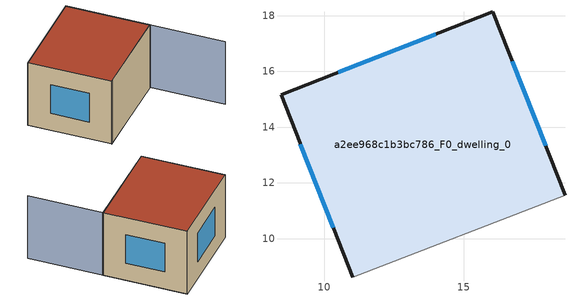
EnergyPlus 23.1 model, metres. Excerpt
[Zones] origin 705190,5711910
a2ee968c1b3bc786_F0_dwelling_0
 floor ground (EU_floor_Construction): 18.64,11.56 16.05,18.14 8.45,15.16 11.03,8.61 z0
 wall outside (EU_wall_Construction): 11.03,8.61 8.45,15.16 16.05,18.14 18.64,11.56 z0:6
 wall adiabatic (EU_wall_Construction): 18.64,11.56 11.03,8.61 z0:6
 window (EU_Window_Construction): 16.75,16.36 17.94,13.34 / 10.33,10.38 9.15,13.39 / 10.51,15.96 14,17.33 z1.62:4.38
 roof outside (EU_roof_Construction): 16.05,18.14 18.64,11.56 11.03,8.61 8.45,15.16 z6
shading: 11.03,8.61 18.64,11.6 / 18.64,11.6 20.95,5.72 z0:6
[Building]
EU S2 Campaign: North Axis=0; Terrain=City; Solar Distribution=FullExterior
[Site:Location]
London: Latitude=51.5; Longitude=-0.5; Time Zone=0; Elevation=25
[SizingPeriod:WeatherFileDays]
AnnualSizingPeriod: Begin Month=1; Begin Day of Month=1; End Month=12; End Day of Month=31; Day of Week for Start Day=Monday; Use Weather File Daylight Saving Period=No; Use Weather File Rain and Snow Indicators=No
[MATERIAL]
EU_InternalMass_Material: Roughness=MediumRough; Thickness=0.1; Conductivity=1; Density=1800; Specific Heat=900; Thermal Absorptance=0.9; Solar Absorptance=0.7; Visible Absorptance=0.7
[MATERIAL:NOMASS] Roughness=MediumRough; Thermal Absorptance=0.9; Solar Absorptance=0.7; Visible Absorptance=0.7
Name | Thermal Resistance
EU_wall_NoMass | 0.727863
EU_roof_NoMass | 0.773354
EU_floor_NoMass | 1.79329
[WINDOWMATERIAL:SIMPLEGLAZINGSYSTEM]
EU_Window_SimpleGlazing: UFactor=2.58614; Solar Heat Gain Coefficient=0.76; Visible Transmittance=0.76
[CONSTRUCTION]
EU_wall_Construction: EU_wall_NoMass
EU_roof_Construction: EU_roof_NoMass
EU_floor_Construction: EU_floor_NoMass
EU_InternalMass_Construction: EU_InternalMass_Material
EU_Window_Construction: EU_Window_SimpleGlazing
[ZONE]
a2ee968c1b3bc786_F0_dwelling_0: Type=1; Multiplier=1; Ceiling Height=autocalculate; Volume=345.441; Floor Area=autocalculate; Part of Total Floor Area=Yes
[INTERNALMASS]
a2ee968c1b3bc786_F0_dwelling_0_EU_InternalMass: Construction=EU_InternalMass_Construction; Zone or ZoneList=a2ee968c1b3bc786_F0_dwelling_0; Surface Area=57.5736
[OTHEREQUIPMENT]
EU_Step8_InternalGain_a2ee968c1b3bc786_F0_dwelling_0_f000: Fuel Type=Electricity; Zone or ZoneList or Space or SpaceList=a2ee968c1b3bc786_F0_dwelling_0; Schedule=EU_Step8_GainSchedule_a2ee968c1b3bc786_F0_dwelling_0_f000; Design Level Calculation Method=Watts/Area; Power per Zone Floor Area=1; Fraction Latent=0; Fraction Radiant=0; Fraction Lost=0; Carbon Dioxide Generation Rate=0; EndUse Subcategory=EU_Step8_InternalGains
[ZONEVENTILATION:DESIGNFLOWRATE]
EU_ConstantAir_a2ee968c1b3bc786_F0_dwelling_0: Zone or ZoneList or Space or SpaceList=a2ee968c1b3bc786_F0_dwelling_0; Schedule=EU_AlwaysOn; Design Flow Rate Calculation Method=AirChanges/Hour; Air Changes per Hour=0.484901; Ventilation Type=Natural; Fan Pressure Rise=0; Fan Total Efficiency=1; Constant Term Coefficient=1; Temperature Term Coefficient=0; Velocity Term Coefficient=0; Velocity Squared Term Coefficient=0; Minimum Indoor Temperature=-100; Maximum Indoor Temperature=100; Delta Temperature=-100; Minimum Outdoor Temperature=-100; Maximum Outdoor Temperature=100; Maximum Wind Speed=40
[HVACTEMPLATE:THERMOSTAT]
EU_HeatOnly_a2ee968c1b3bc786_F0_dwelling_0: Constant Heating Setpoint=20; Constant Cooling Setpoint=50
[HVACTEMPLATE:ZONE:IDEALLOADSAIRSYSTEM]
a2ee968c1b3bc786_F0_dwelling_0: Template Thermostat=EU_HeatOnly_a2ee968c1b3bc786_F0_dwelling_0; System Availability Schedule=EU_AlwaysOn; Maximum Heating Supply Air Temperature=50; Minimum Cooling Supply Air Temperature=13; Maximum Heating Supply Air Humidity Ratio=0.0156; Minimum Cooling Supply Air Humidity Ratio=0.0077; Heating Limit=NoLimit; Cooling Limit=NoLimit; Heating Availability Schedule=EU_AlwaysOn; Cooling Availability Schedule=EU_CoolingOff; Dehumidification Control Type=ConstantSensibleHeatRatio; Cooling Sensible Heat Ratio=0.7; Dehumidification Setpoint=60; Humidification Control Type=None; Humidification Setpoint=30; Outdoor Air Method=None; Outdoor Air Flow Rate per Person=0.00944; Outdoor Air Flow Rate per Zone Floor Area=0; Outdoor Air Flow Rate per Zone=0; Demand Controlled Ventilation Type=None; Outdoor Air Economizer Type=NoEconomizer; Heat Recovery Type=None; Sensible Heat Recovery Effectiveness=0.7; Latent Heat Recovery Effectiveness=0.65
[SIZING:ZONE]
a2ee968c1b3bc786_F0_dwelling_0: Zone Cooling Design Supply Air Temperature Input Method=SupplyAirTemperature; Zone Cooling Design Supply Air Temperature=13; Zone Heating Design Supply Air Temperature Input Method=SupplyAirTemperature; Zone Heating Design Supply Air Temperature=50; Zone Cooling Design Supply Air Humidity Ratio=0.008; Zone Heating Design Supply Air Humidity Ratio=0.008; Cooling Design Air Flow Method=DesignDay; Cooling Design Air Flow Rate=0; Cooling Minimum Air Flow per Zone Floor Area=0.000762; Cooling Minimum Air Flow=0; Cooling Minimum Air Flow Fraction=0.2; Heating Design Air Flow Method=DesignDay; Heating Design Air Flow Rate=0; Heating Maximum Air Flow per Zone Floor Area=0.002032; Heating Maximum Air Flow=0.141576; Heating Maximum Air Flow Fraction=0.3; Account for Dedicated Outdoor Air System=No; Dedicated Outdoor Air System Control Strategy=NeutralSupplyAir; Dedicated Outdoor Air Low Setpoint Temperature for Design=autosize; Dedicated Outdoor Air High Setpoint Temperature for Design=autosize; Zone Load Sizing Method=Sensible Load Only No Latent Load; Zone Latent Cooling Design Supply Air Humidity Ratio Input Method=HumidityRatioDifference; Zone Cooling Design Supply Air Humidity Ratio Difference=0.005; Zone Latent Heating Design Supply Air Humidity Ratio Input Method=HumidityRatioDifference; Zone Humidification Design Supply Air Humidity Ratio Difference=0.005
[SCHEDULE:CONSTANT]
Name | Hourly Value
EU_AlwaysOn | 1
EU_CoolingOff | 0
[SCHEDULE:FILE]
EU_Step8_GainSchedule_a2ee968c1b3bc786_F0_dwelling_0_f000: File=../../schedules/a2ee968c1b3bc786/a2ee968c1b3bc786_F0_dwelling_0_f000_gain.csv; Column Number=1; Rows to Skip at Top=0; Number of Hours of Data=8760; Column Separator=Comma; Interpolate to Timestep=No; Minutes per Item=60; Adjust Schedule for Daylight Savings=Yes
